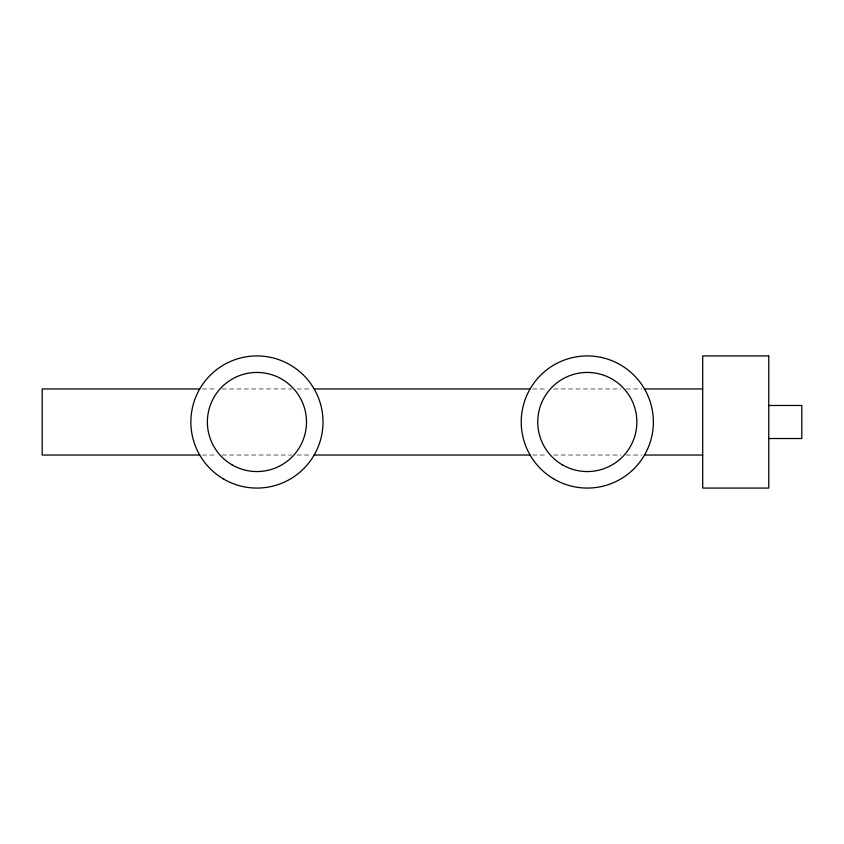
<?xml version="1.0" encoding="UTF-8"?>
<svg xmlns="http://www.w3.org/2000/svg" width="844" height="844" viewBox="0 0 844 844"><rect width="100%" height="100%" fill="white"/><g stroke="black" fill="none" stroke-linecap="round" stroke-linejoin="round"><path stroke-width="0.63" stroke-dasharray="4.22 3.17" d="M202.349 388.968L216.813 388.968M222.077 388.968L291.792 388.968M297.056 388.968L311.531 388.968M532.712 388.968L547.186 388.968M553.759 388.968L620.846 388.968M626.111 388.968L641.894 388.968M202.349 455.032L216.813 455.032M222.077 455.032L291.792 455.032M297.056 455.032L311.531 455.032M532.712 455.032L547.186 455.032M553.759 455.032L620.846 455.032M626.111 455.032L641.894 455.032"/><path stroke-width="1.27" d="M199.712 388.968L42.2 388.968L42.2 455.032L199.712 455.032M314.158 388.968L530.085 388.968M644.521 388.968L702.693 388.968M768.768 405.479L801.8 405.479L801.8 438.521L768.768 438.521M314.158 455.032L530.085 455.032M644.521 455.032L702.693 455.032M768.768 355.925L702.693 355.925L702.693 488.075L768.768 488.075L768.768 355.925M223.903 479.223A66.075 66.075 0 0 0 323.009 422A66.075 66.075 0 0 0 223.903 364.777A66.075 66.075 0 0 0 223.903 479.223M554.265 479.223A66.075 66.075 0 0 0 653.372 422A66.075 66.075 0 0 0 554.265 364.777A66.075 66.075 0 0 0 554.265 479.223M232.163 464.917A49.553 49.553 0 0 0 306.488 422A49.553 49.553 0 0 0 232.163 379.083A49.553 49.553 0 0 0 232.163 464.917M562.526 464.917A49.553 49.553 0 0 0 636.861 422A49.553 49.553 0 0 0 562.526 379.083A49.553 49.553 0 0 0 562.526 464.917"/></g></svg>
